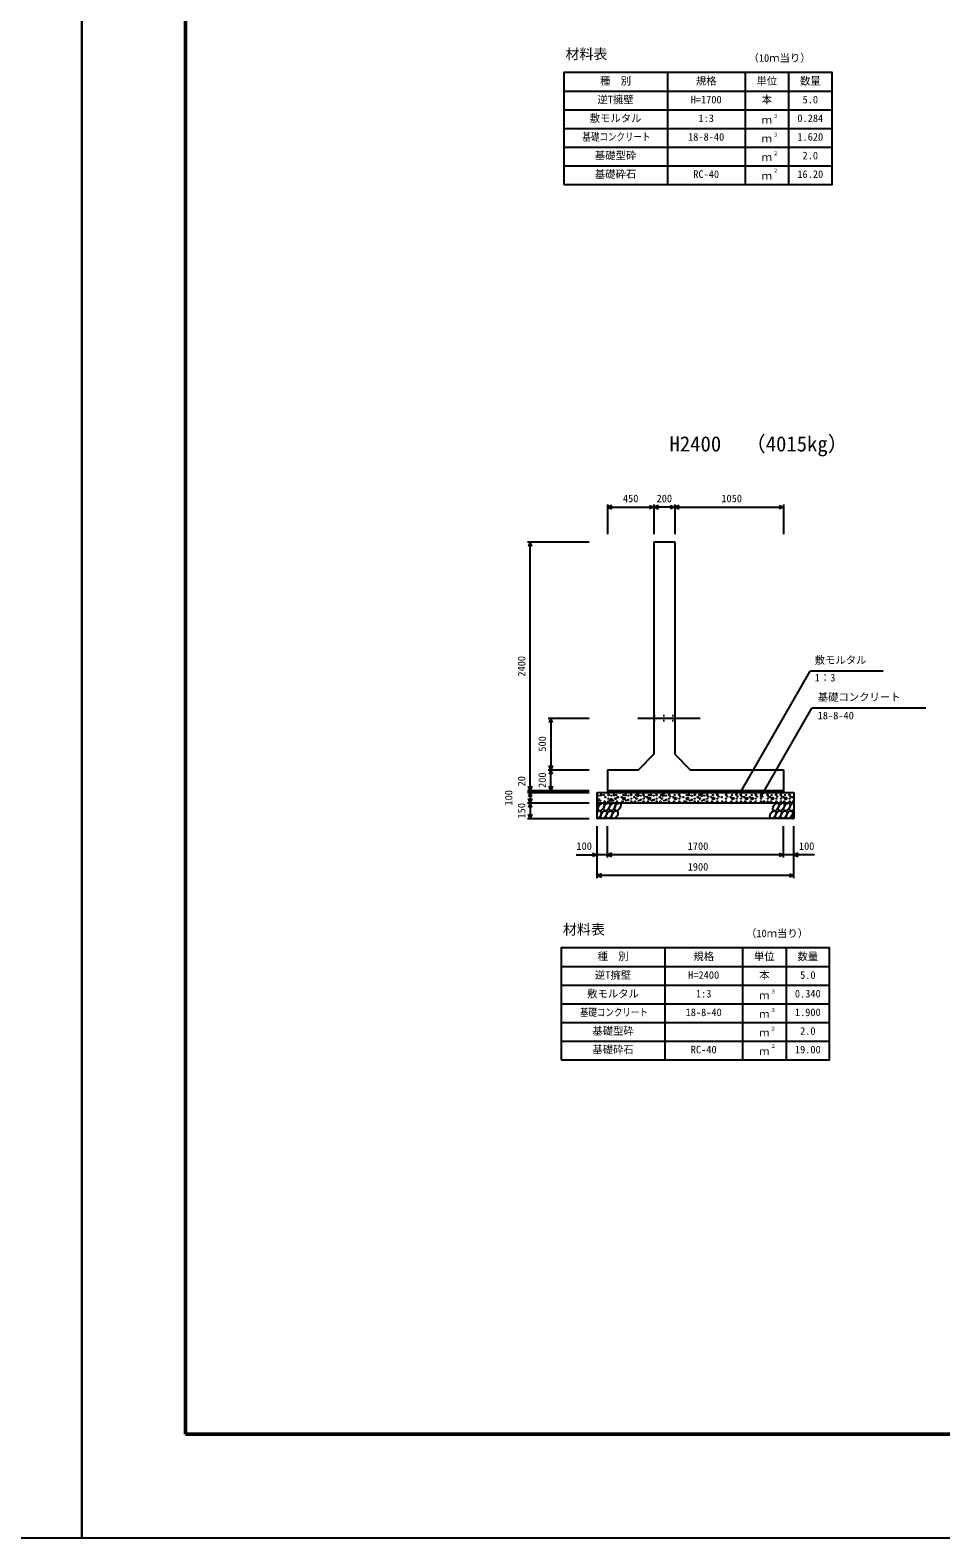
# Model space of a CAD drawing. Units: millimetres, scale not verified. Extents: x -42000 to 42000, y -14850 to 14850.
# Drawn here: x -500 to 8290, y -14850 to -292 of the extents above; entities that cross this region are included whole.
import ezdxf
from ezdxf.enums import TextEntityAlignment as Align

# ---------------------------------------------------------------- set-up
doc = ezdxf.new("R2010")
doc.units = ezdxf.units.MM
doc.header["$LTSCALE"] = 50
doc.linetypes.add('DOTTED', pattern=[1.75, 0.25, -1.5])
doc.linetypes.add('LONG_DASHED_DOTTED', pattern=[15.25, 12, -1.5, 0.25, -1.5])
for name, color, linetype, lineweight in [('0-0_CENTER', 7, 'LONG_DASHED_DOTTED', 25), ('0-1_DIM', 7, 'Continuous', 25), ('0-2_Defpoints', 5, 'Continuous', 25), ('0-3_HATCH', 6, 'Continuous', 25), ('0-4_HYO', 3, 'Continuous', 25), ('0-5_HYO2', 4, 'Continuous', 25), ('0-6_OUTLINE', 1, 'Continuous', 25), ('0-7_OUTLINE2', 4, 'DOTTED', 25), ('0-8_TXT', 7, 'Continuous', 25), ('0-9_WAKU', 3, 'Continuous', 25)]:
    doc.layers.add(name, color=color, linetype=linetype, lineweight=lineweight)
doc.styles.add('ＭＳ ゴシック', font='')
doc.styles.get('ＭＳ ゴシック').set_extended_font_data('MS Gothic')

msp = doc.modelspace()

# ---------------------------------------------------------------- linework, layer by layer
at = {"layer": '0-0_CENTER'}
msp.add_line((5366.73, -6934.23), (6001.73, -6934.23), dxfattribs=at)
at = {"layer": '0-1_DIM'}
for p, q in [((5071.34, -4872.34), (5071.34, -5159.23)), ((5071.34, -4897.34), (5521.34, -4897.34)), ((5521.34, -4872.34), (5521.34, -5159.23)), ((5721.34, -4897.34), (5521.34, -4897.34)), ((5721.34, -4872.34), (5721.34, -5159.23)), ((5721.34, -4897.34), (6771.34, -4897.34)), ((6771.34, -4872.34), (6771.34, -5159.23)), ((4301.34, -5234.23), (4896.34, -5234.23)), ((4326.34, -7634.23), (4326.34, -5234.23)), ((6358.49, -7645.55), (7029.76, -6482.88)), ((7732.17, -6482.88), (7029.76, -6482.88)), ((6547.97, -7699.95), (7044.24, -6840.39)), ((8143.78, -6840.39), (7044.24, -6840.39)), ((4501.34, -6934.23), (4896.34, -6934.23)), ((4526.34, -6934.23), (4526.34, -7434.23)), ((4501.34, -7434.23), (4896.34, -7434.23)), ((4526.34, -7634.23), (4526.34, -7434.23)), ((4301.34, -7634.23), (4896.34, -7634.23)), ((4301.34, -7654.23), (4896.34, -7654.23)), ((4326.34, -7634.23), (4326.34, -7654.23)), ((4326.34, -7654.23), (4326.34, -7754.23)), ((4301.34, -7754.23), (4896.34, -7754.23)), ((4326.34, -7754.23), (4326.34, -7904.23)), ((4301.34, -7904.23), (4896.34, -7904.23)), ((4971.34, -8479.23), (4971.34, -7979.23)), ((5071.34, -8279.23), (5071.34, -7979.23)), ((6771.34, -8279.23), (6771.34, -7979.23)), ((6771.34, -8279.23), (6771.34, -7979.23)), ((6871.34, -8479.23), (6871.34, -7979.23)), ((4771.79, -8254.23), (4971.34, -8254.23)), ((5071.34, -8254.23), (4971.34, -8254.23)), ((6771.34, -8254.23), (5071.34, -8254.23)), ((6871.34, -8254.23), (6771.34, -8254.23)), ((7070.88, -8254.23), (6871.34, -8254.23)), ((6871.34, -8454.23), (4971.34, -8454.23))]:
    msp.add_line(p, q, dxfattribs=at)
for points in [[(5113.63, -4881.95), (5071.34, -4897.34), (5113.63, -4912.73)], [(5479.05, -4881.95), (5521.34, -4897.34), (5479.05, -4912.73)], [(5563.63, -4881.95), (5521.34, -4897.34), (5563.63, -4912.73)], [(5679.05, -4881.95), (5721.34, -4897.34), (5679.05, -4912.73)], [(5763.63, -4881.95), (5721.34, -4897.34), (5763.63, -4912.73)], [(6729.05, -4881.95), (6771.34, -4897.34), (6729.05, -4912.73)], [(4341.73, -5276.52), (4326.34, -5234.23), (4310.95, -5276.52)], [(4541.73, -6976.52), (4526.34, -6934.23), (4510.95, -6976.52)], [(4541.73, -7391.95), (4526.34, -7434.23), (4510.95, -7391.95)], [(4541.73, -7476.52), (4526.34, -7434.23), (4510.95, -7476.52)], [(4341.73, -7591.95), (4326.34, -7634.23), (4310.95, -7591.95)], [(4341.73, -7696.52), (4326.34, -7654.23), (4310.95, -7696.52)], [(4341.73, -7711.95), (4326.34, -7754.23), (4310.95, -7711.95)], [(4541.73, -7591.95), (4526.34, -7634.23), (4510.95, -7591.95)], [(4341.73, -7796.52), (4326.34, -7754.23), (4310.95, -7796.52)], [(4341.73, -7861.95), (4326.34, -7904.23), (4310.95, -7861.95)], [(4929.05, -8238.84), (4971.34, -8254.23), (4929.05, -8269.62)], [(5113.63, -8238.84), (5071.34, -8254.23), (5113.63, -8269.62)], [(6729.05, -8238.84), (6771.34, -8254.23), (6729.05, -8269.62)], [(6913.63, -8238.84), (6871.34, -8254.23), (6913.63, -8269.62)], [(5013.63, -8438.84), (4971.34, -8454.23), (5013.63, -8469.62)], [(6829.05, -8438.84), (6871.34, -8454.23), (6829.05, -8469.62)]]:
    msp.add_lwpolyline(points, dxfattribs=at)
at = {"layer": '0-2_Defpoints'}
for points in [[(-42000, -14850), (0, -14850), (0, 14850), (-42000, 14850)], [(0, -14850), (42000, -14850), (42000, 14850), (0, 14850)]]:
    msp.add_lwpolyline(points, close=True, dxfattribs=at)
at = {"layer": '0-3_HATCH'}
for centre, radius in [((4983.24, -7725.2), 10), ((4983.24, -7684.06), 2.5), ((5011.28, -7677.05), 5), ((5038.41, -7677.05), 2.5), ((5052.43, -7698.07), 2.5), ((5081.31, -7676.18), 5), ((5081.31, -7712.07), 2.5), ((5109.35, -7725.2), 10), ((5109.35, -7684.06), 2.5), ((5137.38, -7677.05), 5), ((5151.4, -7712.07), 5), ((5158.41, -7677.05), 2.5), ((5172.43, -7698.07), 2.5), ((5210.25, -7698.07), 2.5), ((5231.28, -7712.07), 10), ((5224.27, -7677.05), 2.5), ((5245.3, -7677.05), 5), ((5273.33, -7684.06), 2.5), ((5301.37, -7676.18), 5), ((5301.37, -7712.07), 2.5), ((5330.25, -7698.07), 2.5), ((5344.27, -7677.05), 2.5), ((5351.28, -7712.07), 5), ((5365.3, -7677.05), 10), ((5393.33, -7684.06), 2.5), ((5421.37, -7676.18), 5), ((5421.37, -7712.07), 2.5), ((5432.71, -7693.75), 2.5), ((5455.47, -7698.07), 2.5), ((5476.5, -7712.07), 10), ((5469.49, -7677.05), 2.5), ((5490.52, -7677.05), 5), ((5518.56, -7684.06), 2.5), ((5546.6, -7676.18), 5), ((5546.6, -7712.07), 2.5), ((5575.47, -7698.07), 2.5), ((5589.49, -7677.05), 2.5), ((5596.5, -7712.07), 5), ((5610.52, -7677.05), 10), ((5638.56, -7684.06), 2.5), ((5666.6, -7676.18), 5), ((5666.6, -7712.07), 2.5), ((5677.94, -7693.75), 2.5), ((5707.4, -7698.07), 2.5), ((5728.43, -7712.07), 10), ((5721.42, -7677.05), 2.5), ((5765.04, -7676.18), 5), ((5765.04, -7712.07), 2.5), ((5776.38, -7693.75), 2.5), ((5805.84, -7698.07), 2.5), ((5844.56, -7712.07), 10), ((5837.55, -7677.05), 2.5), ((5858.58, -7677.05), 5), ((5886.62, -7684.06), 2.5), ((5914.66, -7676.18), 5), ((5914.66, -7712.07), 2.5), ((5943.53, -7698.07), 2.5), ((5957.55, -7677.05), 2.5), ((5964.56, -7712.07), 5), ((5978.58, -7677.05), 10), ((6006.62, -7684.06), 2.5), ((6034.66, -7676.18), 5), ((6034.66, -7712.07), 2.5), ((6046, -7693.75), 2.5), ((6075.46, -7698.07), 2.5), ((6096.49, -7712.07), 10), ((6089.47, -7677.05), 2.5), ((6133.09, -7676.18), 5), ((6133.09, -7712.07), 2.5), ((6144.43, -7693.75), 2.5), ((6173.89, -7698.07), 2.5), ((6217.69, -7676.18), 5), ((6217.69, -7712.07), 2.5), ((6229.03, -7693.75), 2.5), ((6261.05, -7698.07), 2.5), ((6282.08, -7712.07), 10), ((6275.07, -7677.05), 2.5), ((6318.69, -7676.18), 5), ((6318.69, -7712.07), 2.5), ((6330.03, -7693.75), 2.5), ((6359.81, -7676.18), 5), ((6359.81, -7712.07), 2.5), ((6371.15, -7693.75), 2.5), ((6394.33, -7698.07), 2.5), ((6415.36, -7712.07), 10), ((6408.34, -7677.05), 2.5), ((6448.76, -7698.07), 2.5), ((6469.79, -7712.07), 10), ((6462.78, -7677.05), 2.5), ((6503.9, -7676.18), 5), ((6503.9, -7712.07), 2.5), ((6515.23, -7693.75), 2.5), ((6555.45, -7676.18), 5), ((6555.45, -7712.07), 2.5), ((6566.79, -7693.75), 2.5), ((6618.25, -7676.18), 5), ((6618.25, -7712.07), 2.5), ((6629.59, -7693.75), 2.5), ((6644.06, -7698.07), 2.5), ((6665.09, -7712.07), 10), ((6658.07, -7677.05), 2.5), ((6701.47, -7676.18), 5), ((6701.47, -7712.07), 2.5), ((6712.81, -7693.75), 2.5), ((6746.23, -7676.18), 5), ((6746.23, -7712.07), 2.5), ((6757.57, -7693.75), 2.5), ((6772.03, -7698.07), 2.5), ((6793.06, -7712.07), 10), ((6786.05, -7677.05), 2.5), ((6830.17, -7676.18), 5), ((6830.17, -7712.07), 2.5), ((6841.51, -7693.75), 2.5), ((6855.98, -7698.07), 2.5), ((5004.27, -7732.21), 2.5), ((5045.42, -7740.09), 2.5), ((5081.31, -7740.09), 2.5), ((5130.37, -7732.21), 2.5), ((5165.42, -7740.09), 2.5), ((5217.26, -7740.09), 2.5), ((5252.31, -7732.21), 2.5), ((5273.33, -7725.2), 5), ((5301.37, -7740.09), 2.5), ((5337.26, -7740.09), 2.5), ((5372.31, -7732.21), 2.5), ((5393.33, -7725.2), 5), ((5421.37, -7740.09), 2.5), ((5462.48, -7740.09), 2.5), ((5497.53, -7732.21), 2.5), ((5518.56, -7725.2), 5), ((5546.6, -7740.09), 2.5), ((5582.48, -7740.09), 2.5), ((5617.53, -7732.21), 2.5), ((5638.56, -7725.2), 5), ((5666.6, -7740.09), 2.5), ((5714.41, -7740.09), 2.5), ((5765.04, -7740.09), 2.5), ((5812.85, -7740.09), 2.5), ((5830.54, -7740.09), 2.5), ((5865.59, -7732.21), 2.5), ((5886.62, -7725.2), 5), ((5914.66, -7740.09), 2.5), ((5950.54, -7740.09), 2.5), ((5985.59, -7732.21), 2.5), ((6006.62, -7725.2), 5), ((6034.66, -7740.09), 2.5), ((6082.47, -7740.09), 2.5), ((6133.09, -7740.09), 2.5), ((6180.9, -7740.09), 2.5), ((6217.69, -7740.09), 2.5), ((6268.06, -7740.09), 2.5), ((6318.69, -7740.09), 2.5), ((6359.81, -7740.09), 2.5), ((6401.34, -7740.09), 2.5), ((6455.77, -7740.09), 2.5), ((6503.9, -7740.09), 2.5), ((6555.45, -7740.09), 2.5), ((6581.47, -7740.09), 2.5), ((6618.25, -7740.09), 2.5), ((6651.07, -7740.09), 2.5), ((6701.47, -7740.09), 2.5), ((6746.23, -7740.09), 2.5), ((6779.04, -7740.09), 2.5), ((6830.17, -7740.09), 2.5), ((6862.99, -7740.09), 2.5)]:
    msp.add_circle(centre, radius, dxfattribs=at)
for centre, start_param, end_param in [((4958.97, -7791.75), 4.385593, 6.67454438), ((4984.3, -7866.75), 3.51114638, 7.548991), ((6857.48, -7791.75), 0.33577149, 4.44118059), ((6882.8, -7866.75), 1.2110787, 3.56587337)]:
    msp.add_ellipse(centre, major_axis=(21.81, 35.31), ratio=0.5792, start_param=start_param, end_param=end_param, dxfattribs=at)
for centre in [(5012.18, -7791.75), (5037.5, -7866.75), (5065.39, -7791.75), (5090.71, -7866.75), (5118.6, -7791.75), (5143.92, -7866.75), (5171.81, -7791.75), (6669.97, -7866.75), (6697.85, -7791.75), (6723.17, -7866.75), (6751.06, -7791.75), (6776.38, -7866.75), (6804.27, -7791.75), (6829.59, -7866.75)]:
    msp.add_ellipse(centre, major_axis=(21.81, 35.31), ratio=0.5792, dxfattribs=at)
at = {"layer": '0-4_HYO'}
for p, q in [((5650.34, -701.23), (5650.34, -1781.23)), ((6400.34, -701.23), (6400.34, -1781.23)), ((6820.34, -701.23), (6820.34, -1781.23)), ((4650.34, -881.23), (7240.34, -881.23)), ((5626.34, -9154.23), (5626.34, -10234.23)), ((6376.34, -9154.23), (6376.34, -10234.23)), ((6796.34, -9154.23), (6796.34, -10234.23)), ((4626.34, -9334.23), (7216.34, -9334.23))]:
    msp.add_line(p, q, dxfattribs=at)
for points in [[(4650.34, -1781.23), (7240.34, -1781.23), (7240.34, -701.23), (4650.34, -701.23)], [(4626.34, -10234.23), (7216.34, -10234.23), (7216.34, -9154.23), (4626.34, -9154.23)]]:
    msp.add_lwpolyline(points, close=True, dxfattribs=at)
at = {"layer": '0-5_HYO2'}
for p, q in [((4650.34, -1061.23), (7240.34, -1061.23)), ((4650.34, -1241.23), (7240.34, -1241.23)), ((4650.34, -1421.23), (7240.34, -1421.23)), ((4650.34, -1601.23), (7240.34, -1601.23)), ((4626.34, -9514.23), (7216.34, -9514.23)), ((4626.34, -9694.23), (7216.34, -9694.23)), ((4626.34, -9874.23), (7216.34, -9874.23)), ((4626.34, -10054.23), (7216.34, -10054.23))]:
    msp.add_line(p, q, dxfattribs=at)
at = {"layer": '0-6_OUTLINE'}
for p, q in [((5521.34, -5234.23), (5521.34, -7284.23)), ((5521.34, -5234.23), (5721.34, -5234.23)), ((5721.34, -5234.23), (5721.34, -7284.23)), ((5521.34, -7284.23), (5371.34, -7434.23)), ((5071.34, -7434.23), (5371.34, -7434.23)), ((5071.34, -7434.23), (5071.34, -7654.23)), ((6771.34, -7434.23), (6771.34, -7654.23)), ((4971.34, -7654.23), (6871.34, -7654.23)), ((5071.34, -7634.23), (6771.34, -7634.23)), ((6871.34, -7654.23), (6871.34, -7904.23)), ((4971.34, -7754.23), (6871.34, -7754.23))]:
    msp.add_line(p, q, dxfattribs=at)
for points in [[(5721.34, -7284.23), (5871.34, -7434.23), (6771.34, -7434.23)], [(6871.34, -7904.23), (4971.34, -7904.23), (4971.34, -7654.23)]]:
    msp.add_lwpolyline(points, dxfattribs=at)
at = {"layer": '0-7_OUTLINE2'}
for p, q in [((5521.34, -6909.23), (5721.34, -6909.23)), ((5521.34, -6959.23), (5721.34, -6959.23))]:
    msp.add_line(p, q, dxfattribs=at)
at = {"layer": '0-9_WAKU', "lineweight": 50}
msp.add_lwpolyline([(1000, -13850), (41000, -13850), (41000, 13850), (1000, 13850)], close=True, dxfattribs=at)

# ---------------------------------------------------------------- texts
at = {"layer": '0-1_DIM', "style": 'ＭＳ ゴシック'}
for s, p in [('450', (5221.34, -4872.34)), ('200', (5546.34, -4872.34)), ('1050', (6171.34, -4872.34)), ('敷モルタル', (7072.61, -6432.88)), ('1：3', (7072.61, -6602.99)), ('基礎コンクリート', (7101.49, -6790.39)), ('18-8-40', (7101.49, -6968.02)), ('100', (4772.7, -8229.23)), ('1700', (5846.34, -8229.23)), ('100', (6919.98, -8229.23)), ('1900', (5846.34, -8429.23))]:
    msp.add_text(s, height=73.31, dxfattribs=at).set_placement(p, align=Align.BOTTOM_LEFT)
for s, p in [('2400', (4301.34, -6534.23)), ('500', (4501.34, -7259.23)), ('20', (4301.34, -7594.16)), ('200', (4501.34, -7609.23)), ('100', (4176.34, -7779.23)), ('150', (4301.34, -7904.23))]:
    msp.add_text(s, height=73.31, rotation=90, dxfattribs=at).set_placement(p, align=Align.BOTTOM_LEFT)
at = {"layer": '0-8_TXT', "style": 'ＭＳ ゴシック'}
for s, height, p in [('材料表', 98.97, (4667.01, -601.23)), ('（10ｍ当り）', 73.31, (6433.67, -619.56)), ('種\u3000別', 73.31, (5000.34, -841.23)), ('規格', 73.31, (5925.34, -841.23)), ('単位', 73.31, (6510.34, -841.23)), ('数量', 73.31, (6930.34, -841.23)), ('逆T擁壁', 73.31, (4975.34, -1021.23)), ('H=1700', 73.31, (5875.34, -1021.23)), ('本', 73.31, (6560.34, -1021.23)), ('5.0', 73.31, (6955.34, -1021.23)), ('敷モルタル', 73.31, (4900.34, -1201.23)), ('1:3', 73.31, (5950.34, -1201.23)), ('ｍ', 73.31, (6560.34, -1217.89)), ('３', 36.66, (6669.58, -1150.61)), ('0.284', 73.31, (6905.34, -1201.23)), ('18-8-40', 73.31, (5850.34, -1381.23)), ('３', 36.66, (6669.58, -1330.61)), ('1.620', 73.31, (6905.34, -1381.23)), ('基礎型砕', 73.31, (4950.34, -1561.23)), ('ｍ', 73.31, (6560.34, -1397.89)), ('ｍ', 73.31, (6560.34, -1577.89)), ('２', 36.66, (6669.58, -1510.61)), ('2.0', 73.31, (6955.34, -1561.23)), ('基礎砕石', 73.31, (4950.34, -1741.23)), ('RC-40', 73.31, (5900.34, -1741.23)), ('ｍ', 73.31, (6560.34, -1757.89)), ('２', 36.66, (6669.58, -1677.28)), ('16.20', 73.31, (6905.34, -1741.23)), ('H2400', 146.6, (5671.34, -4403.98)), ('（4015kg）', 146.6, (6399.96, -4403.98)), ('材料表', 98.97, (4643.01, -9054.23)), ('（10ｍ当り）', 73.31, (6409.67, -9072.57)), ('種\u3000別', 73.31, (4976.34, -9294.23)), ('規格', 73.31, (5901.34, -9294.23)), ('単位', 73.31, (6486.34, -9294.23)), ('数量', 73.31, (6906.34, -9294.23)), ('逆T擁壁', 73.31, (4951.34, -9474.23)), ('H=2400', 73.31, (5851.34, -9474.23)), ('本', 73.31, (6536.34, -9474.23)), ('5.0', 73.31, (6931.34, -9474.23)), ('敷モルタル', 73.31, (4876.34, -9654.23)), ('1:3', 73.31, (5926.34, -9654.23)), ('ｍ', 73.31, (6536.34, -9670.9)), ('３', 36.66, (6645.58, -9603.62)), ('0.340', 73.31, (6881.34, -9654.23)), ('18-8-40', 73.31, (5826.34, -9834.23)), ('３', 36.66, (6645.58, -9783.62)), ('1.900', 73.31, (6881.34, -9834.23)), ('ｍ', 73.31, (6536.34, -9850.9)), ('基礎型砕', 73.31, (4926.34, -10014.23)), ('ｍ', 73.31, (6536.34, -10030.9)), ('２', 36.66, (6645.58, -9963.62)), ('2.0', 73.31, (6931.34, -10014.23)), ('基礎砕石', 73.31, (4926.34, -10194.23)), ('RC-40', 73.31, (5876.34, -10194.23)), ('ｍ', 73.31, (6536.34, -10210.9)), ('２', 36.66, (6645.58, -10130.28)), ('19.00', 73.31, (6881.34, -10194.23))]:
    msp.add_text(s, height=height, dxfattribs=at).set_placement(p, align=Align.BOTTOM_LEFT)
at = {"layer": '0-8_TXT', "style": 'ＭＳ ゴシック', "width": 0.8}
for p in [(4830.34, -1381.23), (4806.34, -9834.23)]:
    msp.add_text('基礎コンクリート', height=73.31, dxfattribs=at).set_placement(p, align=Align.BOTTOM_LEFT)

doc.saveas('drawing.dxf')
